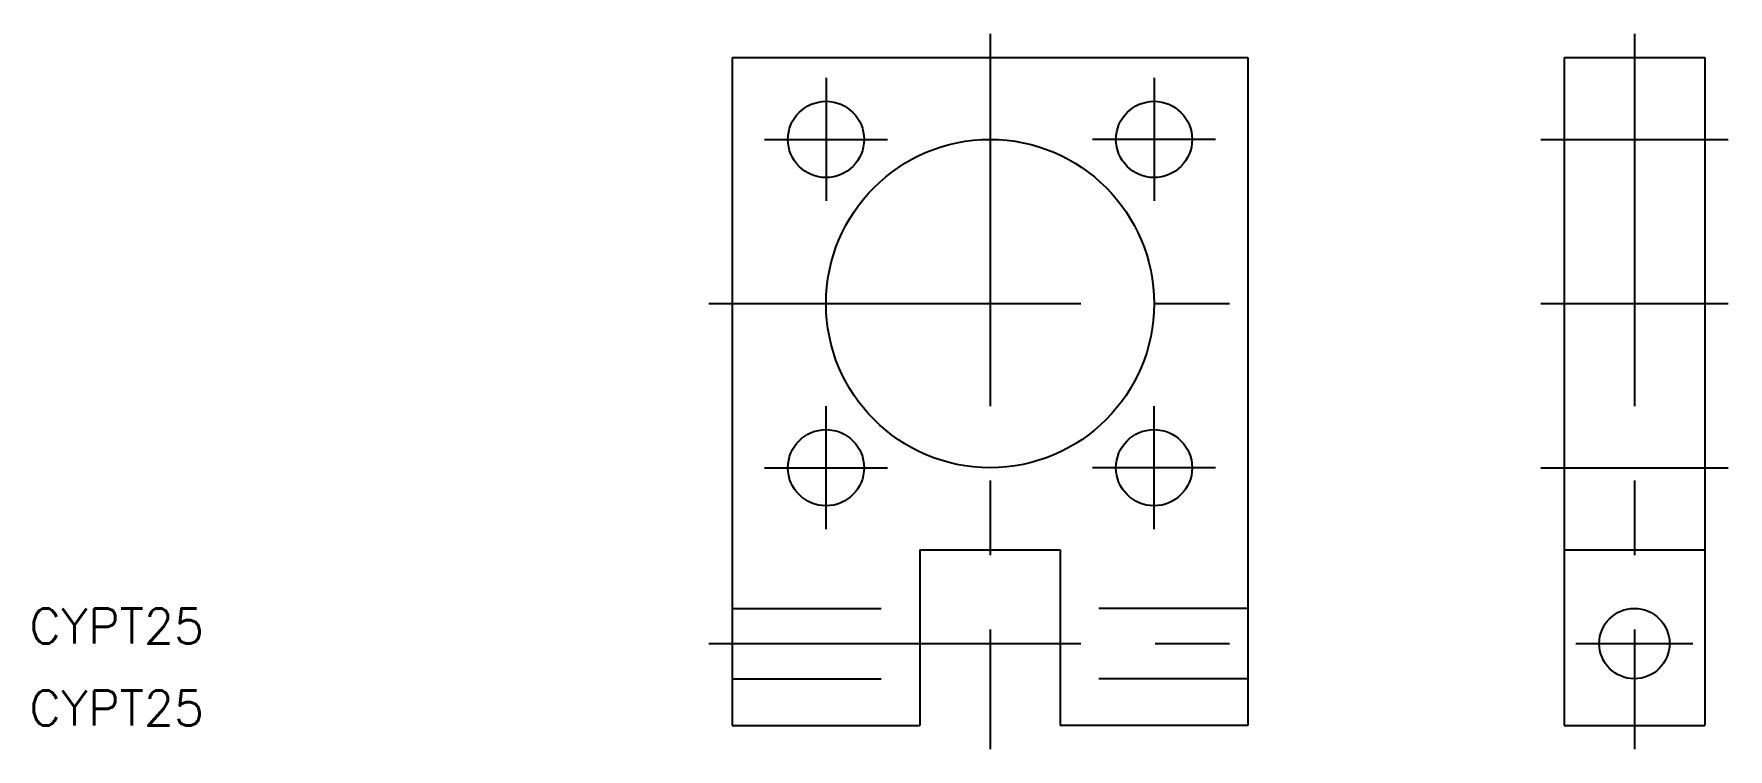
# Model space of a CAD drawing. Extents: x -82 to 63, y -38 to 23.
import ezdxf

# ---------------------------------------------------------------- set-up
doc = ezdxf.new("R2010")
doc.units = 0
doc.linetypes.add('CENTER', pattern=[50.8, 31.75, -6.35, 6.35, -6.35])
doc.linetypes.add('DASHED', pattern=[19.05, 12.7, -6.35])
doc.layers.get('0').update_dxf_attribs({"linetype": 'CONTINUOUS'})
doc.layers.add('CENTER', color=1, linetype='CENTER')
doc.styles.get("Standard").update_dxf_attribs({"font": 'txt.shx', "height": 3, "bigfont": 'bigfont.shx'})

msp = doc.modelspace()

# ---------------------------------------------------------------- linework, layer by layer
at = {"color": 7, "linetype": 'CONTINUOUS'}
for p, q in [((-22, 21), (22, 21)), ((-22, 21), (-22, -36)), ((22, 21), (22, -36)), ((49, 21), (49, -36)), ((49, 21), (61, 21)), ((61, 21), (61, -36)), ((-6, -21), (6, -21)), ((-6, -21), (-6, -36)), ((6, -21), (6, -36)), ((-22, -36), (-6, -36)), ((22, -36), (6, -36)), ((49, -36), (61, -36))]:
    msp.add_line(p, q, dxfattribs=at)
at = {"color": 3, "linetype": 'DASHED'}
for p, q in [((49, 14), (61, 14)), ((49, -14), (61, -14)), ((49, -21), (61, -21)), ((-22, -26), (-6, -26)), ((22, -26), (6, -26)), ((-22, -32), (-6, -32)), ((22, -32), (6, -32))]:
    msp.add_line(p, q, dxfattribs=at)
at = {"color": 7, "linetype": 'CONTINUOUS'}
for centre, radius in [((-14, 14), 3.25), ((14, 14), 3.25), ((0, 0), 14), ((-14, -14), 3.25), ((14, -14), 3.25), ((55, -29), 3)]:
    msp.add_circle(centre, radius, dxfattribs=at)
at = {"layer": 'CENTER', "color": 1, "linetype": 'CENTER'}
for p, q in [((0, 23), (0, -38)), ((55, 23), (55, -38)), ((-14, 19.25), (-14, 8.75)), ((14, 19.25), (14, 8.75)), ((-19.25, 14), (-8.75, 14)), ((19.25, 14), (8.75, 14)), ((47, 14), (63, 14)), ((-24, 0), (24, 0)), ((47, 0), (63, 0)), ((-14, -19.25), (-14, -8.75)), ((14, -19.25), (14, -8.75)), ((-19.25, -14), (-8.75, -14)), ((19.25, -14), (8.75, -14)), ((47, -14), (63, -14)), ((-24, -29), (24, -29)), ((50, -29), (60, -29))]:
    msp.add_line(p, q, dxfattribs=at)

# ---------------------------------------------------------------- texts
at = {"color": 7, "linetype": 'CONTINUOUS'}
for p in [(-82, -29), (-82, -36)]:
    msp.add_text('CYPT25', height=3, dxfattribs=at).set_placement(p)

doc.saveas('drawing.dxf')
